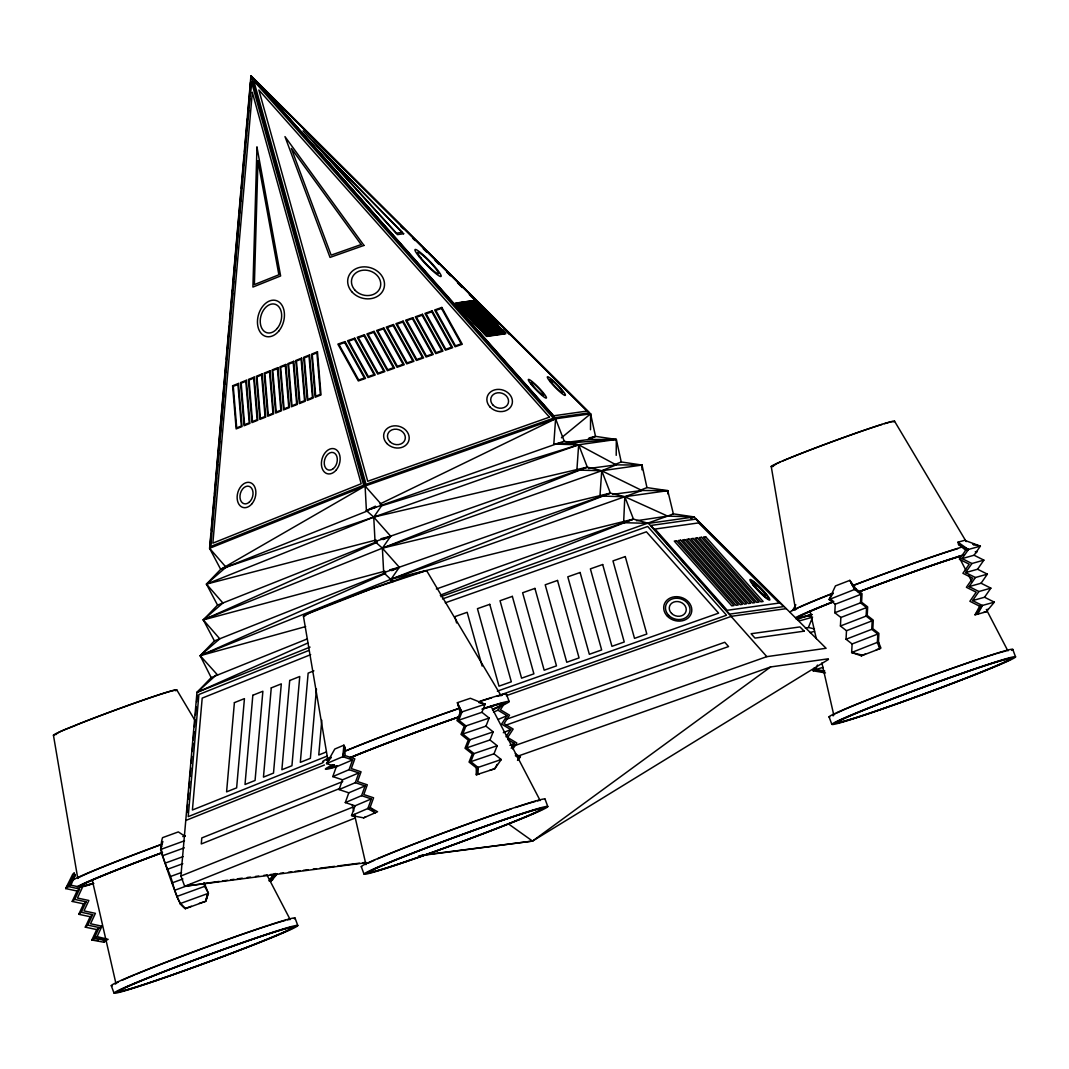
<?xml version="1.0" encoding="UTF-8"?>
<svg xmlns="http://www.w3.org/2000/svg" width="1069" height="1069" viewBox="0 0 1069 1069"><rect width="100%" height="100%" fill="white"/><g stroke="black" fill="none" stroke-linecap="round" stroke-linejoin="round"><path stroke-width="1.5" d="M590.502 429.738L590.596 413.837L250.948 75.725L209.577 548.317L220.682 569.336L206.451 584.115L217.542 605.121L203.31 619.9L214.415 640.906L200.184 655.685L211.194 677.626L196.963 692.405L180.902 876.005L184.683 886.295L366.026 862.723M616.212 455.341L616.319 439.453L595.513 436.366L589.032 437.969M642.001 469.826L642.028 465.055L621.236 461.968L613.512 465.082M667.737 493.838L667.751 490.658L646.959 487.584L639.262 490.684M250.48 92.094L250.627 82.099L247.714 115.292M250.894 79.053L250.948 75.725L555.599 418.781L564.232 441.163L578.663 444.771L616.158 464.881L642.028 465.055L646.959 487.584M691.042 518.171L694.142 516.928L648.482 523.382L623.628 522.674L624.817 496.724L641.881 490.484L667.751 490.658L673.35 513.855L694.142 516.928L826.096 648.282L766.834 656.647L513.481 746.068M834.795 612.751L835.25 604.226L829.183 599.509L835.437 585.919L849.828 580.373L854.879 589.594L860.946 594.311L860.505 602.836L866.571 607.553L866.117 616.091L872.197 620.808L871.743 629.334L877.809 634.051L877.368 642.589L879.854 648.709L861.36 655.845L851.659 652.504L852.113 643.966L846.047 639.249L846.488 630.723L840.421 626.006L840.875 617.468L834.795 612.751L860.505 602.836M667.751 490.658L624.817 496.724L599.963 496.029L601.74 470.748L616.158 464.881L588.351 468.543M209.938 546.86L211.101 533.578M211.395 530.264L214.294 497.058M214.588 493.744L223.889 387.512M224.183 384.185L226.067 362.605M226.361 359.291L229.26 326.098M229.554 322.771L232.454 289.579M232.748 286.251L238.855 216.539M239.149 213.225L241.033 191.645M241.327 188.331L244.226 155.125M244.52 151.811L247.42 118.606M186.928 812.614L187.65 804.356M188.091 799.398L188.665 792.784M189.093 787.826L189.681 781.225M190.108 776.268L190.83 768.01M191.271 763.052L191.845 756.438M192.286 751.48L193.008 743.222M193.289 739.908L194.01 731.65M194.451 726.693L195.026 720.092M195.467 715.134L196.188 706.863M196.616 701.919L197.204 695.304M210.593 544.228L211.168 537.573M211.756 530.932L212.197 525.935M212.771 519.28L213.212 514.296M213.787 507.641L214.375 500.987M214.963 494.332L215.39 489.348M215.978 482.694L216.419 477.709M217.141 469.385L217.582 464.4M218.156 457.746L218.597 452.762M219.319 444.437L219.613 441.109M220.348 432.798L220.775 427.814M221.363 421.159L221.804 416.162M222.379 409.507L222.82 404.523M223.394 397.868L223.982 391.214M224.57 384.559L224.998 379.575M225.586 372.921L226.027 367.936M226.748 359.612L227.189 354.627M227.764 347.973L228.205 342.989M228.793 336.334L229.367 329.68M229.955 323.025L230.383 318.041M230.971 311.386L231.412 306.389M232.133 298.077L232.574 293.093M233.149 286.439L233.59 281.441M234.178 274.8L234.605 269.802M235.193 263.148L235.781 256.493M236.209 251.509L236.797 244.854M237.371 238.2L237.812 233.216M238.4 226.561L238.975 219.907M239.563 213.252L239.99 208.268M240.578 201.613L241.019 196.629M241.741 188.304L242.182 183.32M242.757 176.666L243.197 171.681M243.785 165.027L244.213 160.029M244.948 151.718L245.389 146.734M245.964 140.079L246.404 135.082M246.979 128.427L247.42 123.443M248.008 116.788L248.583 110.134M249.171 103.479L249.612 98.495M316.451 688.944L310.371 758.349L300.322 762.371L308.139 673.136L313.872 670.838M321.796 720.292L318.762 754.995L325.938 752.122M329.452 758.228A93.872 3.274 -20.2 0 1 331.256 757.32L326.526 763.587L342.802 756.692L343.911 745.16L334.797 749.035L326.526 763.587L336.294 766.82L352.57 759.925L349.055 769.68L332.78 776.588L336.294 766.82M204.273 883.007L208.415 893.31L205.796 901.274L185.458 908.663C175.757 900.953 174.528 887.457 170.572 876.473C165.922 864.059 158.025 851.459 162.528 837.668L178.336 831.909L185.124 836.399M352.57 759.925L342.802 756.692L344.953 747.338L343.911 745.16M499.477 759.925L501.241 759.538L478.043 767.422L476.32 774.784L494.773 768.771L501.241 759.538L493.998 753.805L470.801 761.676L478.043 767.422L478.07 774.437M162.876 841.477L160.604 849.254L161.753 846.22M207.667 894.553L205.796 901.274L199.168 903.412M205.849 899.817L207.613 894.526M339.033 789.577L342.548 779.822L358.823 772.914L355.322 782.682L339.033 789.577L348.801 792.81L365.09 785.915L361.576 795.67L345.3 802.578L348.801 792.81M342.802 756.692L345.033 755.569L354.801 758.816L351.287 768.571L361.055 771.805L357.54 781.559L367.308 784.806L363.807 794.561L373.575 797.795L370.061 807.549L375.353 812.881L367.83 808.672L371.344 798.904L355.068 805.812L351.554 815.567L363.634 817.852L377.544 811.759L370.061 807.549L351.554 815.567L354.721 815.821M481.932 712.301L489.161 718.047L465.964 725.918L458.735 720.185L481.932 712.301L485.139 704.217L470.373 698.284L457.385 702.694L460.178 712.475L456.971 720.559L464.2 726.305L460.993 734.403L468.235 740.136L465.015 748.233L472.257 753.966L469.05 762.063L476.28 767.796L478.043 767.422M458.735 720.185L461.942 712.088L457.385 702.694M462.757 734.015L485.954 726.145L493.183 731.877L469.986 739.748L462.757 734.015L465.964 725.918M466.779 747.846L489.976 739.975L497.205 745.708L474.008 753.578L466.779 747.846L469.986 739.748M470.801 761.676L474.008 753.578M485.954 726.145L489.161 718.047M489.976 739.975L493.183 731.877M493.998 753.805L497.205 745.708M805.425 628.318L808.405 627.476L811.999 618.63M825.482 672.909L813.175 670.811L814.378 667.858M813.175 670.811L815.66 669.488L817.451 665.065M74.135 873.066L68.162 886.535L70.901 885.172L75.231 875.217L74.135 873.066L72.745 874.201L65.663 888.566L77.088 891.011L79.587 888.98L68.162 886.535L65.663 888.566L69.298 883.141M272.742 877.235L274.025 874.495M72.211 901.421L74.71 899.39L86.135 901.835L83.636 903.88L72.211 901.421L77.088 891.011M74.71 899.39L79.587 888.98M78.759 914.289L81.257 912.245L92.682 914.703L90.17 916.734L78.759 914.289L83.636 903.88M81.257 912.245L86.135 901.835M85.293 927.144L87.792 925.113L99.217 927.558L96.718 929.589L85.293 927.144L90.17 916.734M87.792 925.113L92.682 914.703M96.718 929.589L91.84 940.012L103.653 942.177L106.352 940.814M99.217 927.558L94.339 937.967L91.84 940.012L98.281 940.359M70.901 885.172L82.326 887.631L77.449 898.04L88.874 900.486L83.983 910.895L95.408 913.34L90.531 923.75L101.956 926.208L97.079 936.618L94.339 937.967L105.457 940.707L108.143 939.344L97.079 936.618L105.457 940.707L103.653 942.177M497.125 764.348L494.773 768.771L489.976 770.148M975.048 614.822L979.685 606.203L994.344 602.154L984.549 597.237L972.603 600.604L982.398 605.522L977.747 614.167L975.048 614.822L982.398 605.522M792.517 610.573L795.817 604.76M987.863 609.196L986.34 611.735L977.747 614.167M68.162 886.535L75.231 875.217M865.502 653.987L862.429 655.177L851.659 652.504L878.451 641.934L880.923 648.041L879.854 648.709L878.451 641.934L878.905 633.396L872.839 628.679L873.279 620.154L867.213 615.437L867.667 606.898L861.587 602.181L862.042 593.642L855.975 588.925L829.183 599.509L833.179 593.188M493.504 712.088L497.954 710.204L500.305 706.596M504.327 703.709L500.412 709.722L509.525 715.201L504.047 723.606L513.16 729.085L507.668 737.503L516.795 742.968L512.879 748.981M497.954 710.204L507.067 715.669L501.588 724.087L510.701 729.566L505.998 736.768M511.196 748.26L514.336 743.449L507.815 739.534M252.337 78.759L250.948 75.725L365.09 486.021L382.034 505.143L373.736 517.102L206.451 584.115L222.913 603.01L203.31 619.9L219.773 638.808L200.184 655.685L217.595 675.02L307.364 638.874M566.623 442.392L589.019 439.466L595.513 436.366L590.596 413.837L555.599 418.781L365.09 486.021L366.4 510.554L373.736 517.102L390.679 536.21L382.381 548.17L203.31 619.9L384.867 571.167M621.236 461.968L616.319 439.453L578.663 444.771L373.736 517.102L375.045 541.622L382.381 548.17L399.325 567.278L391.027 579.238L200.184 655.685L305.667 626.581M974.073 555.225L983.868 560.143L971.921 563.51L962.127 558.606L974.073 555.225L980.38 546.139L965.721 550.201L959.414 559.287L969.209 564.205L962.902 573.291L972.71 578.209L966.403 587.295L976.197 592.199L969.89 601.286L979.685 606.203M962.127 558.606L968.434 549.519L957.971 542.197L964.666 540.313L980.38 546.139L972.817 544.402M965.614 572.596L977.574 569.229L987.368 574.147L975.409 577.514L965.614 572.596L971.921 563.51M977.574 569.229L983.868 560.143M969.115 586.6L981.061 583.233L990.856 588.15L978.91 591.518L969.115 586.6L975.409 577.514M981.061 583.233L987.368 574.147M972.603 600.604L978.91 591.518M984.549 597.237L990.856 588.15M268.853 880.762L273.691 874.402M274.706 876.233L270.818 881.35L277.312 873.934M272.622 879.881L269.682 880.575L275.294 873.453M517.503 760.38L520.416 756.852L515.218 753.725M994.344 602.154L986.34 611.735L983.654 612.39M269.682 880.575L276.644 873.761M518.144 759.043L520.416 756.852L517.957 757.333L515.365 755.77M310.05 647.106L196.963 692.405L216.646 674.592M640.398 489.749L601.74 470.748L587.309 467.14L373.736 517.102L226.04 567.225L206.451 584.115L376.141 539.992M561.425 437.809L590.596 413.837M99.457 928.239L101.956 926.208M418.781 855.868L532.536 841.076L770.629 666.949L828.234 658.811M861.36 655.845L862.429 655.177M422.041 855.187L532.536 841.076L828.462 659.453M829.183 599.509L830.266 598.84L832.698 600.738M851.659 652.504L852.755 651.849M227.443 567.011L220.682 569.336L365.09 486.021L209.577 548.317L226.04 567.225M363.634 817.852L365.825 816.729M382.034 505.143L366.4 510.554L375.406 506.185M379.923 503.993L555.599 418.781L553.822 444.063L578.663 444.771L587.309 467.14L382.381 548.17L383.691 572.69L393.138 581.63M203.31 619.9L376.969 542.33M383.063 539.618L390.679 536.21L380.978 538.736M200.184 655.685L385.642 573.358M391.722 570.659L399.325 567.278L389.691 569.871M196.963 692.405L307.778 643.03M440.802 596.676L667.604 516.086L694.142 516.928L691.015 518.011M498.181 719.437L507.067 715.669M503.299 732.693L510.701 729.566M509.886 745.334L514.336 743.449M211.194 677.626L217.595 675.02M587.776 439.493L595.513 436.366M308.714 650.5L198.887 694.503L188.197 816.636L322.771 762.798M310.678 654.656L202.201 698.11L192.407 810.008L327.02 756.157M185.752 820.471L324.495 764.976M342.735 781.559L201.8 837.936L201.279 843.949L339.929 788.414M180.902 876.005L352.837 807.122M355.082 818.039L184.683 886.295L219.252 881.417M220.682 569.336L368.043 510.715M217.542 605.121L376.769 541.756M382.956 539.284L390.679 536.21M214.415 640.906L385.455 572.81M391.615 570.352L399.325 567.278M440.268 595.219L633.449 519.106L648.482 523.382L766.834 656.647M666.922 516.38L673.35 513.855M666.134 515.418L624.817 496.724L610.372 493.13L391.027 579.238L391.214 582.405M835.25 604.226L860.946 594.311M840.875 617.468L866.571 607.553M840.421 626.006L866.117 616.091M846.488 630.723L872.197 620.808M846.047 639.249L871.743 629.334M852.113 643.966L877.809 634.051M876.299 649.818L879.386 648.629M160.965 849.361L184.496 840.795M162.288 855.855L184.256 847.864M165.775 862.91L183.026 856.643M167.098 869.418L182.786 863.712M170.572 876.473L181.556 872.478M171.895 882.967L182.879 878.972M175.383 890.023L191.07 884.317M176.706 896.53L204.927 886.254M160.604 849.254C166.457 867.534 172.456 886.214 180.18 903.586L208.415 893.31L204.567 886.148L203.898 882.887M191.351 906.258L185.084 908.53L179.819 903.479M436.366 589.006L633.449 519.106L624.817 496.724L391.027 579.238L633.449 519.106M564.232 441.163L380.551 505.584M442.459 598.921L647.72 526.469L726.546 615.223L500.332 694.97M445.279 602.809L646.411 531.814L718.622 613.138L497.366 691.135M506.292 695.692L731.129 616.439M506.278 719.303L724.769 642.282L728.564 646.558L506.025 725.103M517.262 756.371L770.629 666.949M366.4 510.554L375.834 507.24M375.045 541.622L384.479 538.308M389.196 536.651L587.309 467.14M383.691 572.69L393.138 569.376M397.855 567.719L610.372 493.13L601.74 470.748L576.886 470.053L578.663 444.771L380.551 506.158M460.178 712.475L485.139 704.217L478.872 702.6M479.353 773.756L476.32 774.784L476.28 767.796M810.035 632.567L814.525 631.311M824.079 672.414L815.66 669.488L823.13 667.377M610.372 493.13L382.381 548.17L601.74 470.748L642.028 465.055M423.685 571.527L370.422 589.26L309.81 612.965A64.033 2.232 -20.2 0 0 305.467 615.209M483.375 704.591L485.139 704.217M623.628 522.674L625.058 522.447M636.509 520.737L667.604 516.086M457.719 303.502L458.775 303.355L489.067 335.399L488.025 335.546M460.552 303.115L459.51 303.262L489.802 335.292L490.845 335.145M461.287 303.008L462.329 302.861L492.622 334.891L491.58 335.038M464.106 302.607L463.064 302.754L493.357 334.784L494.399 334.637M464.841 302.5L465.884 302.353L496.176 334.397L495.134 334.544M466.618 302.26L467.661 302.099M470.173 301.752L471.215 301.605L501.508 333.635L500.466 333.782M472.992 301.351L471.95 301.498L502.243 333.541L503.299 333.381M473.727 301.244L474.77 301.097L505.076 333.14L504.02 333.287M496.911 334.29L497.954 334.143M222.539 880.95L227.483 880.255M230.77 879.787L234.071 879.319M237.358 878.865L242.302 878.157M731.036 616.345L786.276 608.649M589.019 439.466L616.319 439.453L553.822 444.063L561.826 443.02M599.963 496.029L603.183 495.602M612.858 494.319L641.881 490.484M247.246 877.502L250.534 877.088M255.491 876.46L258.778 876.032M263.736 875.404L267.036 874.976M270.323 874.562L275.281 873.934M280.225 873.293L283.526 872.879M288.47 872.237L291.77 871.823M295.071 871.395L300.015 870.767M303.315 870.353L308.26 869.712M313.204 869.084L316.504 868.669M319.805 868.242L334.65 866.344M337.938 865.93L359.384 863.191M362.685 862.763L365.972 862.349M55.735 734.737C58.554 731.076 71.423 727.575 77.342 724.582A64.033 2.232 -20.2 0 1 138.663 701.718A64.033 2.232 -20.2 0 1 174.995 690.347M773.221 466.057L776.802 463.599A64.033 2.232 -20.2 0 1 780.357 461.995M815.66 669.488L824.854 671.065M806.547 615.691L812.6 617.16L800.654 620.541L797.621 619.806M808.405 627.476L814.458 628.946M349.055 769.68L358.823 772.914M355.322 782.682L365.09 785.915M332.78 776.588L342.548 779.822M361.576 795.67L371.344 798.904M345.3 802.578L355.068 805.812M957.971 542.197L958.559 544.535L968.434 549.519M508.39 823.865L532.536 841.076M958.559 544.535L965.721 550.201M180.18 903.586L185.458 908.663M254.489 80.723L260.395 86.602M265.112 91.306L272.194 98.348M400.848 226.428L403.2 228.766M412.647 238.173L415.013 240.525M423.271 248.743L426.812 252.271M435.07 260.502L438.611 264.016M446.882 272.248L450.423 275.775M457.505 282.817L462.222 287.521M469.304 294.563L474.021 299.267M481.103 306.322L487.01 312.188M491.727 316.892L498.809 323.947M503.526 328.637L509.432 334.517M849.828 580.373L855.975 588.925M426.772 570.886L501.08 695.732M176.773 689.866L194.718 719.998M894.486 421.092L966.202 541.609M850.764 582.578L854.879 589.594M458.053 705.005L461.942 712.088M490.978 706.141L540.152 800.547M267.103 875.27L290.153 919.527M958.666 556.334L965.668 569.79M968.648 575.51L971.815 581.589M986.326 609.437L1007.92 650.941M1012.811 649.471L1015.55 656.927A97.894 3.421 -20.2 0 1 876.273 711.152A97.894 3.421 -20.2 0 1 879.226 703.763A97.894 3.421 -20.2 0 1 1015.55 656.927M829.063 716.845L831.816 724.301M506.399 694.062L509.138 701.518M545.03 799.077L547.782 806.534M361.295 866.705L364.035 874.161M295.031 918.044L297.783 925.513M111.283 985.685L114.036 993.141M482.132 666.054L467.166 612.296L454.859 616.639L456.623 622.96M809.995 611.054L816.302 638.621M821.874 662.927L833.74 714.814M352.236 804.676L353.719 811.157M354.467 814.404L365.959 864.661M92.215 879.867L115.96 983.64M771.23 466.458L795.55 609.664M303.449 616.279L327.782 759.524M53.45 735.258L77.783 878.491M344.953 747.338L345.033 755.569M482.306 708.854A97.894 3.421 -20.2 0 1 492.475 709.789M336.855 766.633A97.894 3.421 -20.2 0 1 332.726 764.963M350.138 757.507A97.894 3.421 -20.2 0 1 459.069 716.724M482.132 709.268A91.48 3.194 -20.2 0 1 493.718 708.787M337.069 766.005A91.48 3.194 -20.2 0 1 334.356 764.91M350.605 757.68A91.48 3.194 -20.2 0 1 457.666 717.486M304.197 616.345A65.703 2.298 -20.2 0 1 364.101 591.518A65.703 2.298 -20.2 0 1 426.317 571.394M305.24 615.797A64.033 2.232 -20.2 0 1 305.093 615.503M483.816 708.587A93.872 3.274 -20.2 0 1 492.729 709.402M337.376 766.152A93.872 3.274 -20.2 0 1 333.996 764.789M350.164 757.721A93.872 3.274 -20.2 0 1 458.721 717.018M326.433 760.3A93.872 3.274 -20.2 0 1 326.539 760.006M327.087 759.565A93.872 3.274 -20.2 0 1 328.063 758.977M346.115 750.799A93.872 3.274 -20.2 0 1 457.318 709.094M481.077 701.13A93.872 3.274 -20.2 0 1 491.62 697.857M496.804 696.387A93.872 3.274 -20.2 0 1 500.386 695.545M501.548 695.358A93.872 3.274 -20.2 0 1 502.296 695.318M323.747 761.783A97.894 3.421 -20.2 0 1 329.987 757.507M344.552 751.226A97.894 3.421 -20.2 0 1 459.162 708.293M479.567 701.398A97.894 3.421 -20.2 0 1 506.278 694.356M368.083 863.244A93.872 3.274 -20.2 0 1 374.711 860.131M377.691 858.821A93.872 3.274 -20.2 0 1 511.035 808.992M515.525 807.509A93.872 3.274 -20.2 0 1 535.449 801.416M537.44 800.908A93.872 3.274 -20.2 0 1 539.03 800.561M361.616 866.839A97.894 3.421 -20.2 0 1 451.666 829.798A97.894 3.421 -20.2 0 1 544.909 799.371M975.262 551.751A97.894 3.421 -20.2 0 1 975.783 552.833M812.24 614.568A97.894 3.421 -20.2 0 1 796.258 619.151M795.536 617.655A97.894 3.421 -20.2 0 1 833.74 601.419M858.273 591.945A97.894 3.421 -20.2 0 1 963.85 554.771M773.301 466.378A65.703 2.298 -20.2 0 1 829.731 442.566A65.703 2.298 -20.2 0 1 893.791 421.854M782.521 461.06A64.033 2.232 -20.2 0 1 882.166 424.38M884.437 423.685A64.033 2.232 -20.2 0 1 890.958 421.894M891.907 421.721A64.033 2.232 -20.2 0 1 892.909 421.68M811.665 614.488A93.872 3.274 -20.2 0 1 832.096 602.261M859.382 591.692A93.872 3.274 -20.2 0 1 960.617 556.04M811.398 614.408A91.48 3.194 -20.2 0 1 833.446 601.834M860.024 591.531A91.48 3.194 -20.2 0 1 961.592 555.933M794.534 610.078A93.872 3.274 -20.2 0 1 795.296 609.557M796.472 608.876A93.872 3.274 -20.2 0 1 798.075 608.061M800.08 607.085A93.872 3.274 -20.2 0 1 833.112 593.308M853.703 585.344A93.872 3.274 -20.2 0 1 957.864 548.584M973.512 544.188A97.894 3.421 -20.2 0 1 973.819 544.829M790.539 612.043A97.894 3.421 -20.2 0 1 832.337 593.442M852.474 585.652A97.894 3.421 -20.2 0 1 961.111 547.315M833.486 715.709A93.872 3.274 -20.2 0 1 833.179 715.094M833.94 714.573A93.872 3.274 -20.2 0 1 835.116 713.905M836.72 713.076A93.872 3.274 -20.2 0 1 909.278 683.986A93.872 3.274 -20.2 0 1 995.426 653.921M996.508 653.6A93.872 3.274 -20.2 0 1 1006.063 650.981M829.731 717.112A97.894 3.421 -20.2 0 1 922.641 678.895A97.894 3.421 -20.2 0 1 1011.675 650.393M93.818 883.475A97.894 3.421 -20.2 0 1 81.444 887.136M77.088 886.736A97.894 3.421 -20.2 0 1 162.555 852.394M92.121 883.555A91.48 3.194 -20.2 0 1 161.366 853.075M54.185 735.325A65.703 2.298 -20.2 0 1 116.254 709.696A65.703 2.298 -20.2 0 1 175.637 690.788M93.324 883.368A93.872 3.274 -20.2 0 1 161.219 853.035M78.05 877.943A93.872 3.274 -20.2 0 1 160.003 845.018M72.772 880.362A97.894 3.421 -20.2 0 1 162.381 843.989M182.786 836.573A97.894 3.421 -20.2 0 1 185.284 835.664M115.185 984.001A93.872 3.274 -20.2 0 1 115.733 983.56M116.695 982.959A93.872 3.274 -20.2 0 1 118.084 982.211M122.107 980.286A93.872 3.274 -20.2 0 1 134.761 974.794M136.07 974.26A93.872 3.274 -20.2 0 1 268.359 925.567M269.722 925.126A93.872 3.274 -20.2 0 1 285.45 920.382M287.441 919.888A93.872 3.274 -20.2 0 1 290.193 919.34M112.392 985.778A97.894 3.421 -20.2 0 1 201.667 948.778A97.894 3.421 -20.2 0 1 294.349 918.805M256.961 147.108L252.912 287.067L280.626 275.962L256.961 147.108M257.963 160.871L254.382 284.581L278.875 274.773L257.963 160.871M251.442 81.698L210.753 546.473L363.687 485.206L251.442 81.698M252.324 92.415L212.865 543.146L361.188 483.736L252.324 92.415M234.392 702.64L226.588 791.862L236.637 787.853L244.44 698.618L234.392 702.64M252.832 695.264L245.015 784.499L255.063 780.477L262.88 691.242L252.832 695.264M271.259 687.888L263.455 777.123L273.504 773.101L281.307 683.866L271.259 687.888M289.699 680.512L281.882 769.747L291.944 765.725L299.748 676.49L289.699 680.512M238.467 383.437L232.588 385.789L236.142 428.923L242.022 426.558L238.467 383.437M246.364 380.27L240.498 382.622L244.053 425.756L249.919 423.404L246.364 380.27M254.262 377.103L248.396 379.455L251.95 422.589L257.829 420.237L254.262 377.103M262.172 373.936L256.293 376.288L259.847 419.422L265.727 417.07L262.172 373.936M270.069 370.769L264.19 373.121L267.744 416.255L273.624 413.903L270.069 370.769M277.967 367.602L272.087 369.968L275.655 413.088L281.521 410.737L277.967 367.602M285.864 364.449L279.998 366.801L283.552 409.935L289.418 407.57L285.864 364.449M293.775 361.282L287.895 363.634L291.449 406.768L297.329 404.416L293.775 361.282M301.672 358.115L295.792 360.467L299.347 403.601L305.226 401.249L301.672 358.115M309.569 354.948L303.69 357.3L307.244 400.434L313.123 398.082L309.569 354.948M317.466 351.781L311.6 354.133L315.155 397.267L321.021 394.915L317.466 351.781M237.919 384.479L233.283 386.337L236.703 427.867L241.34 426.01L237.919 384.479M245.817 381.326L241.18 383.183L244.601 424.7L249.237 422.843L245.817 381.326M253.714 378.159L249.077 380.016L252.498 421.533L257.135 419.676L253.714 378.159M261.611 374.992L256.974 376.849L260.395 418.367L265.045 416.509L261.611 374.992M269.522 371.825L264.871 373.682L268.306 415.2L272.942 413.342L269.522 371.825M277.419 368.658L272.782 370.515L276.203 412.046L280.84 410.189L277.419 368.658M285.316 365.491L280.679 367.348L284.1 408.879L288.737 407.022L285.316 365.491M293.213 362.338L288.577 364.195L291.997 405.712L296.634 403.855L293.213 362.338M301.111 359.171L296.474 361.028L299.908 402.545L304.545 400.688L301.111 359.171M309.021 356.004L304.384 357.861L307.805 399.378L312.442 397.521L309.021 356.004M316.918 352.837L312.282 354.694L315.702 396.211L320.339 394.354L316.918 352.837M361.148 244.56L331.149 255.144L291.329 148.377L361.148 244.56M363.968 245.429L330.027 257.415L284.982 136.618L363.968 245.429M345.06 341.599L337.871 344.138L358.329 380.952L365.531 378.413L345.06 341.599M354.748 338.192L347.545 340.73L368.003 377.531L375.206 374.992L354.748 338.192M364.422 334.771L357.22 337.31L377.691 374.11L384.88 371.571L364.422 334.771M374.097 331.35L366.908 333.902L387.366 370.702L394.555 368.164L374.097 331.35M383.784 327.942L376.582 330.481L397.04 367.282L404.242 364.743L383.784 327.942M393.459 324.522L386.256 327.061L406.714 363.874L413.917 361.322L393.459 324.522M403.133 321.114L395.944 323.653L416.402 360.453L423.591 357.915L403.133 321.114M412.808 317.693L405.619 320.232L426.077 357.033L433.266 354.494L412.808 317.693M422.496 314.273L415.293 316.812L435.751 353.625L442.954 351.086L422.496 314.273M432.17 310.865L424.968 313.404L445.426 350.204L452.628 347.666L432.17 310.865M441.844 307.444L434.655 309.983L455.113 346.784L462.302 344.245L441.844 307.444M344.686 342.561L339.007 344.565L358.703 379.989L364.382 377.985L344.686 342.561M354.373 339.14L348.681 341.145L368.377 376.582L374.07 374.578L354.373 339.14M364.048 335.733L358.369 337.737L378.065 373.161L383.744 371.157L364.048 335.733M373.722 332.312L368.043 334.316L387.74 369.74L393.419 367.736L373.722 332.312M383.397 328.891L377.718 330.896L397.414 366.333L403.093 364.329L383.397 328.891M393.085 325.484L387.406 327.488L407.102 362.912L412.781 360.908L393.085 325.484M402.759 322.063L397.08 324.067L416.776 359.491L422.455 357.487L402.759 322.063M412.434 318.642L406.754 320.647L426.451 356.084L432.13 354.08L412.434 318.642M422.121 315.235L416.429 317.239L436.125 352.663L441.804 350.659L422.121 315.235M431.796 311.814L426.117 313.818L445.813 349.256L451.492 347.251L431.796 311.814M441.47 308.393L435.791 310.411L455.488 345.835L461.167 343.83L441.47 308.393M549.426 417.151L367.723 481.277L258.858 89.97L549.426 417.151M553.381 418.206L366.039 484.324L253.781 80.83L553.381 418.206M489.762 604.332L477.442 608.675L498.996 686.151L511.316 681.808L489.762 604.332M512.345 596.368L500.038 600.725L521.578 678.187L533.899 673.844L512.345 596.368M534.928 588.404L522.621 592.76L544.174 670.223L556.481 665.88L534.928 588.404M557.524 580.454L545.203 584.796L566.757 662.259L579.064 657.916L557.524 580.454M580.106 572.49L567.799 576.832L589.34 654.295L601.66 649.952L580.106 572.49M602.689 564.526L590.382 568.868L611.936 646.331L624.243 642.001L602.689 564.526M625.271 556.561L612.965 560.904L634.518 638.367L646.825 634.037L625.271 556.561M401.971 232.387L396.465 233.162L313.083 141.429L401.971 232.387M403.668 233.75L397.427 234.632L303.102 130.832L403.668 233.75M456.543 302.968L455.22 303.155L486.702 336.441L488.025 336.254L456.543 302.968M458.32 302.714L456.998 302.901L488.48 336.187L489.802 336L458.32 302.714M460.098 302.474L458.775 302.661L490.257 335.933L491.58 335.746L460.098 302.474M461.875 302.22L460.552 302.407L492.034 335.679L493.357 335.492L461.875 302.22M463.652 301.966L462.329 302.153L493.811 335.425L495.134 335.238L463.652 301.966M465.429 301.712L464.106 301.899L495.588 335.185L496.911 334.998L465.429 301.712M467.206 301.471L465.884 301.658L497.366 334.931L498.688 334.744L467.206 301.471M468.984 301.217L467.661 301.405L499.143 334.677L500.466 334.49L468.984 301.217M470.761 300.964L469.438 301.151L500.92 334.423L502.243 334.236L470.761 300.964M472.538 300.71L471.215 300.897L502.697 334.169L504.02 333.996L472.538 300.71M474.315 300.456L472.992 300.643L504.474 333.929L505.797 333.742L474.315 300.456M456.998 303.609L455.942 303.756L486.248 335.8L487.29 335.653L456.998 303.609M469.438 301.859L468.396 302.006L498.688 334.036L499.731 333.889L469.438 301.859M587.055 411.071L553.689 415.788L263.121 88.607L587.055 411.071M589.326 412.848L554.918 417.712L255.304 80.335L589.326 412.848M695.785 519.12L650.887 525.467L729.619 614.114L783.657 606.591L695.785 519.12M698.618 522.901L655.03 529.061L727.174 610.292L779.127 603.05L698.618 522.901M676.53 540.767L674.272 541.088L731.797 605.869L734.056 605.548L676.53 540.767M680.686 540.192L678.427 540.513L735.953 605.281L738.211 604.974L680.686 540.192M684.841 539.618L682.583 539.939L740.109 604.707L742.367 604.386L684.841 539.618M688.997 539.043L686.739 539.364L744.251 604.132L746.523 603.811L688.997 539.043M693.153 538.455L690.895 538.776L748.407 603.544L750.679 603.237L693.153 538.455M697.309 537.881L695.05 538.201L752.563 602.969L754.834 602.649L697.309 537.881M701.464 537.306L699.206 537.627L756.718 602.395L758.99 602.074L701.464 537.306M705.62 536.718L703.362 537.039L760.874 601.807L763.146 601.5L705.62 536.718M804.209 631.151L754.981 638.099L751.093 633.73L799.973 626.928L804.209 631.151M407.837 860.933A93.872 3.274 -20.2 0 0 543.88 808.217A93.872 3.274 -20.2 0 0 416.001 851.899A93.872 3.274 -20.2 0 0 407.837 860.933M409.066 860.411A91.48 3.194 -20.2 0 0 541.649 809.033A91.48 3.194 -20.2 0 0 417.017 851.605A91.48 3.194 -20.2 0 0 409.066 860.411M405.779 861.814A97.894 3.421 -20.2 0 0 547.662 806.828A97.894 3.421 -20.2 0 0 414.278 852.394A97.894 3.421 -20.2 0 0 405.779 861.814M878.224 710.31A93.872 3.274 -20.2 0 0 1011.768 658.317A93.872 3.274 -20.2 0 0 881.056 703.228A93.872 3.274 -20.2 0 0 878.224 710.31M879.373 709.803A91.48 3.194 -20.2 0 0 1009.524 659.132A91.48 3.194 -20.2 0 0 882.139 702.908A91.48 3.194 -20.2 0 0 879.373 709.803M157.838 979.912A93.872 3.274 -20.2 0 0 293.881 927.184A93.872 3.274 -20.2 0 0 166.002 970.879A93.872 3.274 -20.2 0 0 157.838 979.912M159.067 979.391A91.48 3.194 -20.2 0 0 291.637 927.999A91.48 3.194 -20.2 0 0 167.005 970.585A91.48 3.194 -20.2 0 0 159.067 979.391M155.78 980.794A97.894 3.421 -20.2 0 0 297.663 925.807A97.894 3.421 -20.2 0 0 164.279 971.374A97.894 3.421 -20.2 0 0 155.78 980.794M753.191 585.131A14.244 1.897 45.9 0 0 769.667 600.07A14.244 1.897 45.9 0 0 756.758 584.115A14.244 1.897 45.9 0 0 753.191 585.131M755.836 586.975A8.605 1.149 45.9 0 0 765.792 595.994A8.605 1.149 45.9 0 0 757.988 586.36A8.605 1.149 45.9 0 0 755.836 586.975M420.945 257.95A14.832 1.964 45.9 0 0 438.237 273.731A14.832 1.964 45.9 0 0 425.101 257.362A14.832 1.964 45.9 0 0 420.945 257.95M550.107 381.646A12.948 1.724 45.9 0 0 565.22 395.436A12.948 1.724 45.9 0 0 553.742 381.139A12.948 1.724 45.9 0 0 550.107 381.646M552.165 383.196A9.033 1.203 45.9 0 0 562.588 392.604A9.033 1.203 45.9 0 0 554.317 382.435A9.033 1.203 45.9 0 0 552.165 383.196M249.077 502.35A9.033 6.294 -74.2 0 0 250.427 487.036A9.033 6.294 -74.2 0 0 240.004 495.669A9.033 6.294 -74.2 0 0 249.077 502.35M336.307 469.906A12.948 9.033 -74.2 0 0 334.57 448.873A12.948 9.033 -74.2 0 0 321.448 465.002A12.948 9.033 -74.2 0 0 336.307 469.906M333.354 468.596A9.033 6.294 -74.2 0 0 334.691 453.283A9.033 6.294 -74.2 0 0 324.281 461.902A9.033 6.294 -74.2 0 0 333.354 468.596M252.03 503.673A12.948 9.033 -74.2 0 0 250.306 482.64A12.948 9.033 -74.2 0 0 237.184 498.755A12.948 9.033 -74.2 0 0 252.03 503.673M278.915 330.936A18.667 13.002 -74.2 0 0 276.417 300.63A18.667 13.002 -74.2 0 0 257.522 323.854A18.667 13.002 -74.2 0 0 278.915 330.936M277.285 328.37A14.832 10.329 -74.2 0 0 275.294 304.304A14.832 10.329 -74.2 0 0 260.288 322.744A14.832 10.329 -74.2 0 0 277.285 328.37M668.806 615.423A12.44 10.49 17.1 0 0 689.518 612.951A12.44 10.49 17.1 0 0 674.94 598.319A12.44 10.49 17.1 0 0 668.806 615.423M671.559 613.419A8.605 7.256 17.1 0 0 685.897 611.695A8.605 7.256 17.1 0 0 675.808 601.58A8.605 7.256 17.1 0 0 671.559 613.419M386.871 443.501A12.948 10.931 17.1 0 0 408.558 441.403A12.948 10.931 17.1 0 0 393.806 425.876A12.948 10.931 17.1 0 0 386.871 443.501M389.971 441.738A9.033 7.617 17.1 0 0 404.977 439.787A9.033 7.617 17.1 0 0 394.274 429.244A9.033 7.617 17.1 0 0 389.971 441.738M667.497 616.372A14.244 12.013 17.1 0 0 691.215 613.526A14.244 12.013 17.1 0 0 674.539 596.783A14.244 12.013 17.1 0 0 667.497 616.372M490.096 407.062A12.948 10.931 17.1 0 0 511.784 404.964A12.948 10.931 17.1 0 0 497.032 389.437A12.948 10.931 17.1 0 0 490.096 407.062M493.21 405.298A9.033 7.617 17.1 0 0 508.216 403.347A9.033 7.617 17.1 0 0 497.513 392.817A9.033 7.617 17.1 0 0 493.21 405.298M352.342 292.331A18.667 15.741 17.1 0 0 383.597 289.311A18.667 15.741 17.1 0 0 362.338 266.943A18.667 15.741 17.1 0 0 352.342 292.331M355.175 290.38A14.832 12.507 17.1 0 0 380.003 287.975A14.832 12.507 17.1 0 0 363.099 270.203A14.832 12.507 17.1 0 0 355.175 290.38M419.088 256.627A18.667 2.472 45.9 0 0 440.856 276.51A18.667 2.472 45.9 0 0 424.326 255.892A18.667 2.472 45.9 0 0 419.088 256.627M531.146 384.332A12.948 1.724 45.9 0 0 546.259 398.122A12.948 1.724 45.9 0 0 534.781 383.811A12.948 1.724 45.9 0 0 531.146 384.332M754.033 585.718A12.44 1.657 45.9 0 0 768.424 598.76A12.44 1.657 45.9 0 0 757.146 584.837A12.44 1.657 45.9 0 0 754.033 585.718M533.204 385.882A9.033 1.203 45.9 0 0 543.627 395.276A9.033 1.203 45.9 0 0 535.355 385.107A9.033 1.203 45.9 0 0 533.204 385.882"/></g></svg>
